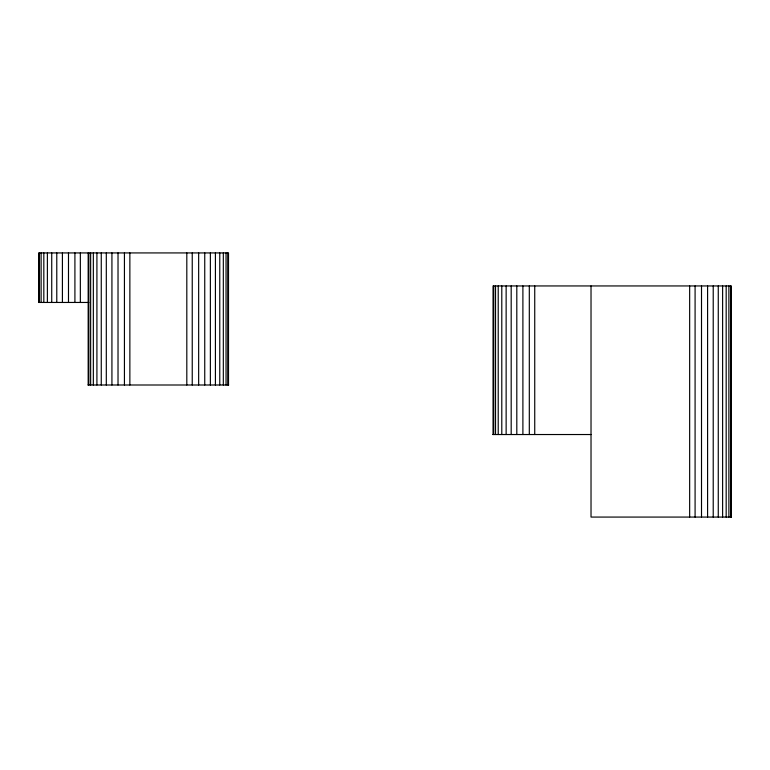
<?xml version="1.0" encoding="UTF-8"?>
<svg xmlns="http://www.w3.org/2000/svg" width="770" height="770" viewBox="0 0 770 770"><rect width="100%" height="100%" fill="white"/><g stroke="black" fill="none" stroke-linecap="round" stroke-linejoin="round"><path stroke-width="1.16" d="M38.5 302.456L88.858 302.456M88.03 385L228.651 385M492.906 434.53L591.023 434.53M731.5 517.074L591.023 517.074L591.023 285.949M731.356 517.074L731.356 285.949L493.05 285.949L493.05 434.53M730.672 285.949L730.672 517.074M728.882 285.949L728.882 517.074M726.177 285.949L726.177 517.074M722.616 285.949L722.616 517.074M718.266 285.949L718.266 517.074M713.222 285.949L713.222 517.074M707.591 285.949L707.591 517.074M701.509 285.949L701.509 517.074M695.089 285.949L695.089 517.074M689.66 285.949L689.66 517.074M534.736 285.949L534.736 434.53M529.308 285.949L529.308 434.53M522.897 285.949L522.897 434.53M516.805 285.949L516.805 434.53M511.184 285.949L511.184 434.53M506.14 285.949L506.14 434.53M501.79 285.949L501.79 434.53M498.219 285.949L498.219 434.53M495.514 285.949L495.514 434.53M493.734 285.949L493.734 434.53M228.507 385L228.507 252.926L38.644 252.926L38.644 302.456M227.824 252.926L227.824 385M226.043 252.926L226.043 385M223.329 252.926L223.329 385M219.768 252.926L219.768 385M215.417 252.926L215.417 385M210.374 252.926L210.374 385M204.743 252.926L204.743 385M198.66 252.926L198.66 385M192.24 252.926L192.24 385M186.812 252.926L186.812 385M129.861 252.926L129.861 385M124.432 252.926L124.432 385M118.022 252.926L118.022 385M111.929 252.926L111.929 385M106.308 252.926L106.308 385M101.265 252.926L101.265 385M96.914 252.926L96.914 385M93.343 252.926L93.343 385M90.639 252.926L90.639 385M88.858 252.926L88.858 385M88.175 252.926L88.175 385M80.34 252.926L80.34 302.456M74.911 252.926L74.911 302.456M68.492 252.926L68.492 302.456M62.409 252.926L62.409 302.456M56.778 252.926L56.778 302.456M51.734 252.926L51.734 302.456M47.384 252.926L47.384 302.456M43.823 252.926L43.823 302.456M41.118 252.926L41.118 302.456M39.328 252.926L39.328 302.456"/></g></svg>
